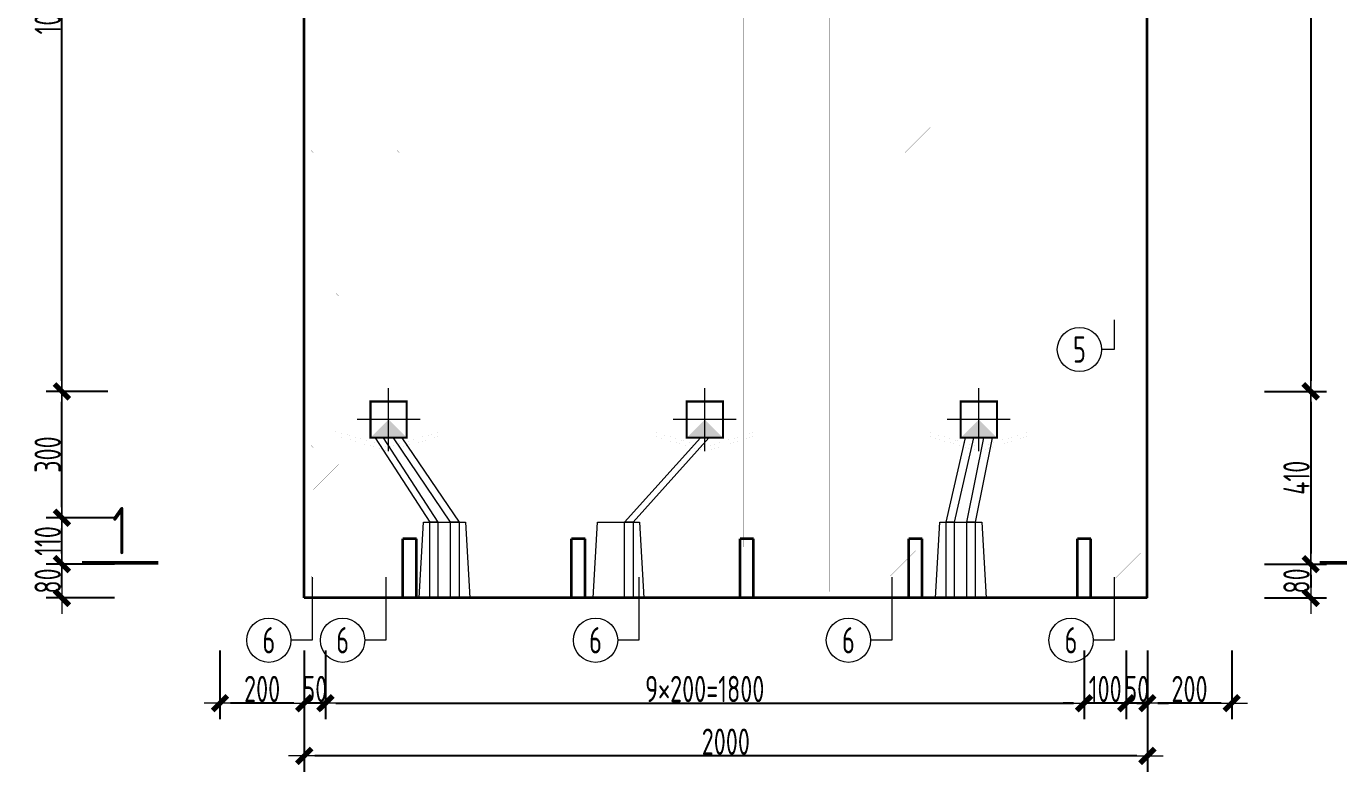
# Model space of a CAD drawing. Extents: x -85320 to 1679916, y -1321939 to 627.
# Drawn here: x 1093046 to 1105500, y -1169904 to -1162829 of the extents above; entities that cross this region are included whole.
import ezdxf
from ezdxf.enums import TextEntityAlignment as Align

# ---------------------------------------------------------------- set-up
doc = ezdxf.new("R2010")
doc.units = 0
doc.header["$LTSCALE"] = 1000
doc.linetypes.add('DOTE', pattern=[2.42, 2, -0.2, 0.02, -0.2])
for name, color, linetype in [('DIAN BOX', 7, 'Continuous'), ('图名', 85, 'Continuous'), ('砼墙', 3, 'Continuous')]:
    doc.layers.add(name, color=color, linetype=linetype)
for name, color, linetype, lineweight in [('WCOL', 7, 'Continuous', 0), ('手孔', 6, 'Continuous', 0), ('直线', 7, 'Continuous', 18), ('预制墙墙身水平筋', 130, 'Continuous', 18), ('预制墙墙身纵向受力筋', 1, 'Continuous', 18), ('预制墙墙身纵向非受力筋', 94, 'Continuous', 18), ('预制墙墙身附加筋', 94, 'Continuous', 18), ('预制墙拉筋', 130, 'Continuous', 18), ('预制墙详图标注', 3, 'Continuous', 18), ('预制墙详图轮廓', 3, 'Continuous', 35)]:
    doc.layers.add(name, color=color, linetype=linetype, lineweight=lineweight)
doc.styles.add('样式 1', font='yjkeng.shx', dxfattribs={"width": 0.7, "bigfont": 'yjkchn.shx'})
doc.styles.add('样式 2', font='yjkeng.shx', dxfattribs={"width": 0.7, "bigfont": 'yjkchn.shx'})
doc.dimstyles.new('盈建科结构', dxfattribs={"dimscale": 100, "dimtxt": 2.5, "dimasz": 1, "dimexe": 1.5, "dimexo": 0.625, "dimgap": 0.1, "dimtad": 1, "dimdec": 0, "dimrnd": 1, "dimzin": 0, "dimdsep": 46, "dimtxsty": '样式 1', "dimblk": '_yjkbk', "dimblk1": 'ARCHTICK', "dimblk2": 'ARCHTICK', "dimcen": 0.09, "dimadec": 0, "dimazin": 0, "dimtfac": 1, "dimtdec": 4, "dimtix": 1, "dimtmove": 2, "dimatfit": 3, "dimfxl": 1, "dimtolj": 1, "dimtzin": 0, "dimarcsym": 0})

# ---------------------------------------------------------------- blocks, each defined once
blk = doc.blocks.new('_yjkbk')
blk.add_line((-1, 0), (1.5, 0))
blk.add_lwpolyline([(-0.7, -0.7, 0.5, 0.5, 0), (0.7, 0.7, 0.5, 0.5, 0)], format="xyseb")
blk = doc.blocks.new('*D4465')
at = {"layer": 'Defpoints', "color": 0, "transparency": 16777216}
for p in [(1103684, -1168754), (1104484, -1168754), (1103684, -1169254)]:
    blk.add_point(p, dxfattribs=at)
at = {"layer": '预制墙详图标注', "color": 0, "lineweight": -2, "transparency": 16777216}
for p, q in [((1103684, -1168754), (1103684, -1169404)), ((1104484, -1168754), (1104484, -1169404)), ((1104384, -1169254), (1103784, -1169254))]:
    blk.add_line(p, q, dxfattribs=at)
at = {"layer": '预制墙详图标注', "color": 0, "lineweight": -2, "transparency": 16777216, "xscale": 100, "yscale": 100, "zscale": 100, "rotation": 180}
blk.add_blockref('_yjkbk', (1103684, -1169254), dxfattribs=at)
at = {"layer": '预制墙详图标注', "color": 0, "lineweight": -2, "transparency": 16777216, "xscale": 100, "yscale": 100, "zscale": 100}
blk.add_blockref('_yjkbk', (1104484, -1169254), dxfattribs=at)
at = {"layer": '预制墙详图标注', "color": 0, "transparency": 16777216, "insert": (1104084, -1169244), "char_height": 250, "attachment_point": 8, "style": '样式 1'}
blk.add_mtext('\\A1;200', dxfattribs=at)
blk = doc.blocks.new('_ArchTick')
at = {"color": 0, "linetype": 'ByBlock', "const_width": 0.4}
blk.add_lwpolyline([(-0.5, -0.5), (0.5, 0.5)], dxfattribs=at)
blk = doc.blocks.new('*D4466')
at = {"layer": 'Defpoints', "color": 0, "transparency": 16777216}
for p in [(1103484, -1168754), (1103684, -1168754), (1103484, -1169254)]:
    blk.add_point(p, dxfattribs=at)
at = {"layer": '预制墙详图标注', "color": 0, "lineweight": -2, "transparency": 16777216}
for p, q in [((1103484, -1168754), (1103484, -1169404)), ((1103684, -1168754), (1103684, -1169404)), ((1103384, -1169254), (1103284, -1169254)), ((1103684, -1169254), (1103484, -1169254)), ((1103784, -1169254), (1103884, -1169254))]:
    blk.add_line(p, q, dxfattribs=at)
at = {"layer": '预制墙详图标注', "color": 0, "lineweight": -2, "transparency": 16777216, "xscale": 100, "yscale": 100, "zscale": 100}
blk.add_blockref('_yjkbk', (1103484, -1169254), dxfattribs=at)
at = {"layer": '预制墙详图标注', "color": 0, "lineweight": -2, "transparency": 16777216, "xscale": 100, "yscale": 100, "zscale": 100, "rotation": 180}
blk.add_blockref('_yjkbk', (1103684, -1169254), dxfattribs=at)
at = {"layer": '预制墙详图标注', "color": 0, "transparency": 16777216, "insert": (1103584, -1169244), "char_height": 250, "attachment_point": 8, "style": '样式 1'}
blk.add_mtext('\\A1;50', dxfattribs=at)
blk = doc.blocks.new('*D4467')
at = {"layer": 'Defpoints', "color": 0, "transparency": 16777216}
for p in [(1103084, -1168754), (1103484, -1168754), (1103084, -1169254)]:
    blk.add_point(p, dxfattribs=at)
at = {"layer": '预制墙详图标注', "color": 0, "lineweight": -2, "transparency": 16777216}
for p, q in [((1103084, -1168754), (1103084, -1169404)), ((1103484, -1168754), (1103484, -1169404)), ((1102984, -1169254), (1102884, -1169254)), ((1103484, -1169254), (1103084, -1169254)), ((1103584, -1169254), (1103684, -1169254))]:
    blk.add_line(p, q, dxfattribs=at)
at = {"layer": '预制墙详图标注', "color": 0, "lineweight": -2, "transparency": 16777216, "xscale": 100, "yscale": 100, "zscale": 100}
blk.add_blockref('_yjkbk', (1103084, -1169254), dxfattribs=at)
at = {"layer": '预制墙详图标注', "color": 0, "lineweight": -2, "transparency": 16777216, "xscale": 100, "yscale": 100, "zscale": 100, "rotation": 180}
blk.add_blockref('_yjkbk', (1103484, -1169254), dxfattribs=at)
at = {"layer": '预制墙详图标注', "color": 0, "transparency": 16777216, "insert": (1103284, -1169244), "char_height": 250, "attachment_point": 8, "style": '样式 1'}
blk.add_mtext('\\A1;100', dxfattribs=at)
blk = doc.blocks.new('*D4468')
at = {"layer": 'Defpoints', "color": 0, "transparency": 16777216}
for p in [(1095884, -1168754), (1103084, -1168754), (1103084, -1169254)]:
    blk.add_point(p, dxfattribs=at)
at = {"layer": '预制墙详图标注', "color": 0, "lineweight": -2, "transparency": 16777216}
for p, q in [((1095884, -1168817), (1095884, -1169404)), ((1103084, -1168817), (1103084, -1169404)), ((1095984, -1169254), (1102984, -1169254))]:
    blk.add_line(p, q, dxfattribs=at)
at = {"layer": '预制墙详图标注', "color": 0, "lineweight": -2, "transparency": 16777216, "xscale": 100, "yscale": 100, "zscale": 100, "rotation": 180}
blk.add_blockref('_yjkbk', (1095884, -1169254), dxfattribs=at)
at = {"layer": '预制墙详图标注', "color": 0, "lineweight": -2, "transparency": 16777216, "xscale": 100, "yscale": 100, "zscale": 100}
blk.add_blockref('_yjkbk', (1103084, -1169254), dxfattribs=at)
at = {"layer": '预制墙详图标注', "color": 0, "transparency": 16777216, "insert": (1099484, -1169244), "char_height": 250, "attachment_point": 8, "style": '样式 1'}
blk.add_mtext('\\A1;9×200=1800', dxfattribs=at)
blk = doc.blocks.new('*D4469')
at = {"layer": 'Defpoints', "color": 0, "transparency": 16777216}
for p in [(1095684, -1168754), (1095884, -1168754), (1095684, -1169254)]:
    blk.add_point(p, dxfattribs=at)
at = {"layer": '预制墙详图标注', "color": 0, "lineweight": -2, "transparency": 16777216}
for p, q in [((1095684, -1168754), (1095684, -1169404)), ((1095884, -1168754), (1095884, -1169404)), ((1095584, -1169254), (1095484, -1169254)), ((1095884, -1169254), (1095684, -1169254)), ((1095984, -1169254), (1096084, -1169254))]:
    blk.add_line(p, q, dxfattribs=at)
at = {"layer": '预制墙详图标注', "color": 0, "lineweight": -2, "transparency": 16777216, "xscale": 100, "yscale": 100, "zscale": 100}
blk.add_blockref('_yjkbk', (1095684, -1169254), dxfattribs=at)
at = {"layer": '预制墙详图标注', "color": 0, "lineweight": -2, "transparency": 16777216, "xscale": 100, "yscale": 100, "zscale": 100, "rotation": 180}
blk.add_blockref('_yjkbk', (1095884, -1169254), dxfattribs=at)
at = {"layer": '预制墙详图标注', "color": 0, "transparency": 16777216, "insert": (1095784, -1169244), "char_height": 250, "attachment_point": 8, "style": '样式 1'}
blk.add_mtext('\\A1;50', dxfattribs=at)
blk = doc.blocks.new('*D4470')
at = {"layer": 'Defpoints', "color": 0, "transparency": 16777216}
for p in [(1094884, -1168754), (1095684, -1168754), (1094884, -1169254)]:
    blk.add_point(p, dxfattribs=at)
at = {"layer": '预制墙详图标注', "color": 0, "lineweight": -2, "transparency": 16777216}
for p, q in [((1094884, -1168754), (1094884, -1169404)), ((1095684, -1168754), (1095684, -1169404)), ((1095584, -1169254), (1094984, -1169254))]:
    blk.add_line(p, q, dxfattribs=at)
at = {"layer": '预制墙详图标注', "color": 0, "lineweight": -2, "transparency": 16777216, "xscale": 100, "yscale": 100, "zscale": 100, "rotation": 180}
blk.add_blockref('_yjkbk', (1094884, -1169254), dxfattribs=at)
at = {"layer": '预制墙详图标注', "color": 0, "lineweight": -2, "transparency": 16777216, "xscale": 100, "yscale": 100, "zscale": 100}
blk.add_blockref('_yjkbk', (1095684, -1169254), dxfattribs=at)
at = {"layer": '预制墙详图标注', "color": 0, "transparency": 16777216, "insert": (1095284, -1169244), "char_height": 250, "attachment_point": 8, "style": '样式 1'}
blk.add_mtext('\\A1;200', dxfattribs=at)
blk = doc.blocks.new('*D4477')
at = {"layer": 'Defpoints', "color": 0, "transparency": 16777216}
for p in [(1095684, -1169254), (1103684, -1169254), (1095684, -1169754)]:
    blk.add_point(p, dxfattribs=at)
at = {"layer": '预制墙详图标注', "color": 0, "lineweight": -2, "transparency": 16777216}
for p, q in [((1095684, -1169317), (1095684, -1169904)), ((1103684, -1169317), (1103684, -1169904)), ((1103584, -1169754), (1095784, -1169754))]:
    blk.add_line(p, q, dxfattribs=at)
at = {"layer": '预制墙详图标注', "color": 0, "lineweight": -2, "transparency": 16777216, "xscale": 100, "yscale": 100, "zscale": 100, "rotation": 180}
blk.add_blockref('_yjkbk', (1095684, -1169754), dxfattribs=at)
at = {"layer": '预制墙详图标注', "color": 0, "lineweight": -2, "transparency": 16777216, "xscale": 100, "yscale": 100, "zscale": 100}
blk.add_blockref('_yjkbk', (1103684, -1169754), dxfattribs=at)
at = {"layer": '预制墙详图标注', "color": 0, "transparency": 16777216, "insert": (1099684, -1169744), "char_height": 250, "attachment_point": 8, "style": '样式 1'}
blk.add_mtext('\\A1;2000', dxfattribs=at)
blk = doc.blocks.new('*D4478')
at = {"layer": 'Defpoints', "color": 0, "transparency": 16777216}
for p in [(1104734, -1167934), (1104734, -1168254), (1105234, -1168254)]:
    blk.add_point(p, dxfattribs=at)
at = {"layer": '预制墙详图标注', "color": 0, "lineweight": -2, "transparency": 16777216}
for p, q in [((1104796, -1167934), (1105384, -1167934)), ((1105234, -1168034), (1105234, -1168154)), ((1104796, -1168254), (1105384, -1168254))]:
    blk.add_line(p, q, dxfattribs=at)
at = {"layer": '预制墙详图标注', "color": 0, "lineweight": -2, "transparency": 16777216, "xscale": 100, "yscale": 100, "zscale": 100}
for p, rotation in [((1105234, -1167934), 90), ((1105234, -1168254), 270)]:
    blk.add_blockref('_yjkbk', p, dxfattribs=dict(at, rotation=rotation))
at = {"layer": '预制墙详图标注', "color": 0, "transparency": 16777216, "insert": (1105224, -1168094), "char_height": 250, "attachment_point": 8, "rotation": 90, "style": '样式 1'}
blk.add_mtext('\\A1;80', dxfattribs=at)
blk = doc.blocks.new('*D4479')
at = {"layer": 'Defpoints', "color": 0, "transparency": 16777216}
for p in [(1104734, -1166294), (1104734, -1167934), (1105234, -1167934)]:
    blk.add_point(p, dxfattribs=at)
at = {"layer": '预制墙详图标注', "color": 0, "lineweight": -2, "transparency": 16777216}
for p, q in [((1104796, -1166294), (1105384, -1166294)), ((1105234, -1166394), (1105234, -1167834)), ((1104796, -1167934), (1105384, -1167934))]:
    blk.add_line(p, q, dxfattribs=at)
at = {"layer": '预制墙详图标注', "color": 0, "lineweight": -2, "transparency": 16777216, "xscale": 100, "yscale": 100, "zscale": 100}
for p, rotation in [((1105234, -1166294), 90), ((1105234, -1167934), 270)]:
    blk.add_blockref('_yjkbk', p, dxfattribs=dict(at, rotation=rotation))
at = {"layer": '预制墙详图标注', "color": 0, "transparency": 16777216, "insert": (1105224, -1167114), "char_height": 250, "attachment_point": 8, "rotation": 90, "style": '样式 1'}
blk.add_mtext('\\A1;410', dxfattribs=at)
blk = doc.blocks.new('*D4480')
at = {"layer": 'Defpoints', "color": 0, "transparency": 16777216}
for p in [(1104734, -1157474), (1104734, -1166294), (1105234, -1166294)]:
    blk.add_point(p, dxfattribs=at)
at = {"layer": '预制墙详图标注', "color": 0, "lineweight": -2, "transparency": 16777216}
for p, q in [((1104796, -1157474), (1105384, -1157474)), ((1105234, -1157574), (1105234, -1166194)), ((1104796, -1166294), (1105384, -1166294))]:
    blk.add_line(p, q, dxfattribs=at)
at = {"layer": '预制墙详图标注', "color": 0, "lineweight": -2, "transparency": 16777216, "xscale": 100, "yscale": 100, "zscale": 100}
for p, rotation in [((1105234, -1157474), 90), ((1105234, -1166294), 270)]:
    blk.add_blockref('_yjkbk', p, dxfattribs=dict(at, rotation=rotation))
at = {"layer": '预制墙详图标注', "color": 0, "transparency": 16777216, "insert": (1105224, -1161884), "char_height": 250, "attachment_point": 8, "rotation": 90, "style": '样式 1'}
blk.add_mtext('\\A1;2200', dxfattribs=at)
blk = doc.blocks.new('*D4482')
at = {"layer": 'Defpoints', "color": 0, "transparency": 16777216}
for p in [(1093384, -1167934), (1093884, -1167934), (1093884, -1168254)]:
    blk.add_point(p, dxfattribs=at)
at = {"layer": '预制墙详图标注', "color": 0, "lineweight": -2, "transparency": 16777216}
for p, q in [((1093884, -1167934), (1093234, -1167934)), ((1093384, -1168154), (1093384, -1168034)), ((1093884, -1168254), (1093234, -1168254))]:
    blk.add_line(p, q, dxfattribs=at)
at = {"layer": '预制墙详图标注', "color": 0, "lineweight": -2, "transparency": 16777216, "xscale": 100, "yscale": 100, "zscale": 100}
for p, rotation in [((1093384, -1167934), 90), ((1093384, -1168254), 270)]:
    blk.add_blockref('_yjkbk', p, dxfattribs=dict(at, rotation=rotation))
at = {"layer": '预制墙详图标注', "color": 0, "transparency": 16777216, "insert": (1093374, -1168094), "char_height": 250, "attachment_point": 8, "rotation": 90, "style": '样式 1'}
blk.add_mtext('\\A1;80', dxfattribs=at)
blk = doc.blocks.new('*D4483')
at = {"layer": 'Defpoints', "color": 0, "transparency": 16777216}
for p in [(1093384, -1167494), (1093884, -1167494), (1093884, -1167934)]:
    blk.add_point(p, dxfattribs=at)
at = {"layer": '预制墙详图标注', "color": 0, "lineweight": -2, "transparency": 16777216}
for p, q in [((1093884, -1167494), (1093234, -1167494)), ((1093384, -1167834), (1093384, -1167594)), ((1093884, -1167934), (1093234, -1167934))]:
    blk.add_line(p, q, dxfattribs=at)
at = {"layer": '预制墙详图标注', "color": 0, "lineweight": -2, "transparency": 16777216, "xscale": 100, "yscale": 100, "zscale": 100}
for p, rotation in [((1093384, -1167494), 90), ((1093384, -1167934), 270)]:
    blk.add_blockref('_yjkbk', p, dxfattribs=dict(at, rotation=rotation))
at = {"layer": '预制墙详图标注', "color": 0, "transparency": 16777216, "insert": (1093374, -1167714), "char_height": 250, "attachment_point": 8, "rotation": 90, "style": '样式 1'}
blk.add_mtext('\\A1;110', dxfattribs=at)
blk = doc.blocks.new('*D4484')
at = {"layer": 'Defpoints', "color": 0, "transparency": 16777216}
for p in [(1093384, -1166294), (1093884, -1166294), (1093884, -1167494)]:
    blk.add_point(p, dxfattribs=at)
at = {"layer": '预制墙详图标注', "color": 0, "lineweight": -2, "transparency": 16777216}
for p, q in [((1093821, -1166294), (1093234, -1166294)), ((1093384, -1167394), (1093384, -1166394)), ((1093821, -1167494), (1093234, -1167494))]:
    blk.add_line(p, q, dxfattribs=at)
at = {"layer": '预制墙详图标注', "color": 0, "lineweight": -2, "transparency": 16777216, "xscale": 100, "yscale": 100, "zscale": 100}
for p, rotation in [((1093384, -1166294), 90), ((1093384, -1167494), 270)]:
    blk.add_blockref('_yjkbk', p, dxfattribs=dict(at, rotation=rotation))
at = {"layer": '预制墙详图标注', "color": 0, "transparency": 16777216, "insert": (1093374, -1166894), "char_height": 250, "attachment_point": 8, "rotation": 90, "style": '样式 1'}
blk.add_mtext('\\A1;300', dxfattribs=at)
blk = doc.blocks.new('线盒')
at = {"layer": 'DIAN BOX'}
h = blk.add_hatch(color=256, dxfattribs=at)
h.dxf.hatch_style = 1
h.paths.add_polyline_path([(1465682, -670175), (1465854, -670347), (1465510, -670347)])
at = {"color": 6, "const_width": 20}
blk.add_lwpolyline([(1465510, -670003), (1465854, -670003), (1465854, -670347), (1465510, -670347), (1465510, -670003)], dxfattribs=at)
at = {"layer": 'WCOL', "color": 4, "linetype": 'DOTE'}
for p, q in [((1465682, -670475), (1465682, -669876)), ((1465383, -670175), (1465982, -670175))]:
    blk.add_line(p, q, dxfattribs=at)
at = {"layer": 'WCOL', "color": 5}
blk.add_lwpolyline([(1465510, -670347), (1465854, -670347), (1465854, -670003), (1465510, -670003)], close=True, dxfattribs=at)
blk = doc.blocks.new('手孔')
at = {"layer": '手孔', "color": 6}
blk.add_lwpolyline([(1383436, -746221), (1383916, -746221), (1383876, -745501), (1383476, -745501)], close=True, dxfattribs=at)
at = {"layer": '手孔', "color": 4}
for points in [[(1383538, -746221), (1383618, -746221), (1383618, -745501), (1383538, -745501)], [(1383817, -746221), (1383737, -746221), (1383737, -745501), (1383817, -745501)]]:
    blk.add_lwpolyline(points, close=True, dxfattribs=at)
blk = doc.blocks.new('*D4423')
at = {"layer": 'Defpoints', "color": 0, "transparency": 16777216}
for p in [(1093384, -1158294), (1093884, -1158294), (1093884, -1166294)]:
    blk.add_point(p, dxfattribs=at)
at = {"layer": '预制墙详图标注', "color": 0, "lineweight": -2, "transparency": 16777216}
for p, q in [((1093821, -1158294), (1093234, -1158294)), ((1093384, -1166194), (1093384, -1158394)), ((1093821, -1166294), (1093234, -1166294))]:
    blk.add_line(p, q, dxfattribs=at)
at = {"layer": '预制墙详图标注', "color": 0, "lineweight": -2, "transparency": 16777216, "xscale": 100, "yscale": 100, "zscale": 100}
for p, rotation in [((1093384, -1158294), 90), ((1093384, -1166294), 270)]:
    blk.add_blockref('_yjkbk', p, dxfattribs=dict(at, rotation=rotation))
at = {"layer": '预制墙详图标注', "color": 0, "transparency": 16777216, "insert": (1093374, -1162294), "char_height": 250, "attachment_point": 8, "rotation": 90, "style": '样式 1'}
blk.add_mtext('\\A1;10×200=2000', dxfattribs=at)

msp = doc.modelspace()

# ---------------------------------------------------------------- linework, layer by layer
at = {"layer": 'WCOL', "color": 7}
for points in [[(1096873.686, -1167534.356), (1096953.686, -1167534.356), (1096436.412, -1166734.356), (1096356.412, -1166734.356)], [(1097152.169, -1167534.356), (1097072.169, -1167534.356), (1096530.894, -1166734.356), (1096610.894, -1166734.356)], [(1098803.556, -1167534.356), (1098723.556, -1167534.356), (1099443.653, -1166734.356), (1099523.653, -1166734.356)], [(1101772.837, -1167534.356), (1101852.837, -1167534.356), (1102036.412, -1166734.356), (1101956.412, -1166734.356)], [(1102051.319, -1167534.356), (1101971.319, -1167534.356), (1102130.894, -1166734.356), (1102210.894, -1166734.356)]]:
    msp.add_lwpolyline(points, close=True, dxfattribs=at)
at = {"layer": '图名', "lineweight": 50}
for p, q in [((1094296.153, -1167922.356), (1093576.153, -1167922.356)), ((1105321.153, -1167922.356), (1106041.153, -1167922.356))]:
    msp.add_line(p, q, dxfattribs=at)
at = {"layer": '手孔', "color": 6}
msp.add_lwpolyline([(1098905.543, -1168254.356), (1098425.543, -1168254.356), (1098465.543, -1167534.356), (1098865.543, -1167534.356)], close=True, dxfattribs=at)
at = {"layer": '手孔', "color": 4}
msp.add_lwpolyline([(1098803.556, -1168254.356), (1098723.556, -1168254.356), (1098723.556, -1167534.356), (1098803.556, -1167534.356)], close=True, dxfattribs=at)
at = {"layer": '直线', "lineweight": 18}
for points in [[(1103369.655, -1165616.353), (1103369.655, -1165896.353), (1103249.655, -1165896.353)], [(1095757.651, -1168056.353), (1095757.651, -1168656.353), (1095557.651, -1168656.353)], [(1096457.655, -1168056.353), (1096457.655, -1168656.353), (1096257.655, -1168656.353)], [(1098857.655, -1168056.353), (1098857.655, -1168656.353), (1098657.655, -1168656.353)], [(1101257.655, -1168056.353), (1101257.655, -1168656.353), (1101057.655, -1168656.353)], [(1103369.655, -1168056.353), (1103369.655, -1168656.353), (1103169.655, -1168656.353)]]:
    msp.add_lwpolyline(points, dxfattribs=at)
for centre in [(1103039.655, -1165896.353), (1095347.651, -1168656.353), (1096047.655, -1168656.353), (1098447.655, -1168656.353), (1100847.655, -1168656.353), (1102959.655, -1168656.353)]:
    msp.add_circle(centre, 210, dxfattribs=at)
at = {"layer": '砼墙', "lineweight": 35}
for p, q in [((1096619.653, -1168254.356), (1096619.653, -1167694.356)), ((1096747.653, -1167694.356), (1096619.653, -1167694.356)), ((1096747.653, -1168254.356), (1096747.653, -1167694.356)), ((1098219.653, -1168254.356), (1098219.653, -1167694.356)), ((1098347.653, -1167694.356), (1098219.653, -1167694.356)), ((1098347.653, -1168254.356), (1098347.653, -1167694.356)), ((1099819.653, -1168254.356), (1099819.653, -1167694.356)), ((1099947.653, -1167694.356), (1099819.653, -1167694.356)), ((1099947.653, -1168254.356), (1099947.653, -1167694.356)), ((1101419.653, -1168254.356), (1101419.653, -1167694.356)), ((1101547.653, -1167694.356), (1101419.653, -1167694.356)), ((1101547.653, -1168254.356), (1101547.653, -1167694.356)), ((1103019.653, -1168254.356), (1103019.653, -1167694.356)), ((1103147.653, -1167694.356), (1103019.653, -1167694.356)), ((1103147.653, -1168254.356), (1103147.653, -1167694.356))]:
    msp.add_line(p, q, dxfattribs=at)
at = {"layer": '预制墙墙身水平筋', "lineweight": 18, "const_width": 0.18}
for points in [[(1104347.118, -1163114.356), (1104483.653, -1163114.356), (1104483.653, -1163074.356), (1094883.653, -1163074.356), (1094883.653, -1163114.356), (1095020.189, -1163114.356), (1095020.189, -1163074.356), (1094883.653, -1163074.356), (1094883.653, -1163114.356), (1104483.653, -1163114.356), (1104483.653, -1163074.356), (1104347.118, -1163074.356)], [(1104347.118, -1163114.356), (1104483.653, -1163114.356), (1104483.653, -1163074.356), (1094883.653, -1163074.356), (1094883.653, -1163114.356), (1095020.189, -1163114.356), (1095020.189, -1163074.356), (1094883.653, -1163074.356), (1094883.653, -1163114.356), (1104483.653, -1163114.356), (1104483.653, -1163074.356), (1104347.118, -1163074.356)], [(1104347.118, -1163914.356), (1104483.653, -1163914.356), (1104483.653, -1163874.356), (1094883.653, -1163874.356), (1094883.653, -1163914.356), (1095020.189, -1163914.356), (1095020.189, -1163874.356), (1094883.653, -1163874.356), (1094883.653, -1163914.356), (1104483.653, -1163914.356), (1104483.653, -1163874.356), (1104347.118, -1163874.356)], [(1104347.118, -1163914.356), (1104483.653, -1163914.356), (1104483.653, -1163874.356), (1094883.653, -1163874.356), (1094883.653, -1163914.356), (1095020.189, -1163914.356), (1095020.189, -1163874.356), (1094883.653, -1163874.356), (1094883.653, -1163914.356), (1104483.653, -1163914.356), (1104483.653, -1163874.356), (1104347.118, -1163874.356)], [(1104347.118, -1164714.356), (1104483.653, -1164714.356), (1104483.653, -1164674.356), (1094883.653, -1164674.356), (1094883.653, -1164714.356), (1095020.189, -1164714.356), (1095020.189, -1164674.356), (1094883.653, -1164674.356), (1094883.653, -1164714.356), (1104483.653, -1164714.356), (1104483.653, -1164674.356), (1104347.118, -1164674.356)], [(1104347.118, -1164714.356), (1104483.653, -1164714.356), (1104483.653, -1164674.356), (1094883.653, -1164674.356), (1094883.653, -1164714.356), (1095020.189, -1164714.356), (1095020.189, -1164674.356), (1094883.653, -1164674.356), (1094883.653, -1164714.356), (1104483.653, -1164714.356), (1104483.653, -1164674.356), (1104347.118, -1164674.356)], [(1104347.118, -1165514.356), (1104483.653, -1165514.356), (1104483.653, -1165474.356), (1094883.653, -1165474.356), (1094883.653, -1165514.356), (1095020.189, -1165514.356), (1095020.189, -1165474.356), (1094883.653, -1165474.356), (1094883.653, -1165514.356), (1104483.653, -1165514.356), (1104483.653, -1165474.356), (1104347.118, -1165474.356)], [(1104347.118, -1165514.356), (1104483.653, -1165514.356), (1104483.653, -1165474.356), (1094883.653, -1165474.356), (1094883.653, -1165514.356), (1095020.189, -1165514.356), (1095020.189, -1165474.356), (1094883.653, -1165474.356), (1094883.653, -1165514.356), (1104483.653, -1165514.356), (1104483.653, -1165474.356), (1104347.118, -1165474.356)], [(1104347.118, -1166314.356), (1104483.653, -1166314.356), (1104483.653, -1166274.356), (1094883.653, -1166274.356), (1094883.653, -1166314.356), (1095020.189, -1166314.356), (1095020.189, -1166274.356), (1094883.653, -1166274.356), (1094883.653, -1166314.356), (1104483.653, -1166314.356), (1104483.653, -1166274.356), (1104347.118, -1166274.356)], [(1104347.118, -1166314.356), (1104483.653, -1166314.356), (1104483.653, -1166274.356), (1094883.653, -1166274.356), (1094883.653, -1166314.356), (1095020.189, -1166314.356), (1095020.189, -1166274.356), (1094883.653, -1166274.356), (1094883.653, -1166314.356), (1104483.653, -1166314.356), (1104483.653, -1166274.356), (1104347.118, -1166274.356)], [(1104347.118, -1167114.356), (1104483.653, -1167114.356), (1104483.653, -1167074.356), (1094883.653, -1167074.356), (1094883.653, -1167114.356), (1095020.189, -1167114.356), (1095020.189, -1167074.356), (1094883.653, -1167074.356), (1094883.653, -1167114.356), (1104483.653, -1167114.356), (1104483.653, -1167074.356), (1104347.118, -1167074.356)], [(1104347.118, -1167114.356), (1104483.653, -1167114.356), (1104483.653, -1167074.356), (1094883.653, -1167074.356), (1094883.653, -1167114.356), (1095020.189, -1167114.356), (1095020.189, -1167074.356), (1094883.653, -1167074.356), (1094883.653, -1167114.356), (1104483.653, -1167114.356), (1104483.653, -1167074.356), (1104347.118, -1167074.356)], [(1104347.118, -1167514.356), (1104483.653, -1167514.356), (1104483.653, -1167474.356), (1094883.653, -1167474.356), (1094883.653, -1167514.356), (1095020.189, -1167514.356), (1095020.189, -1167474.356), (1094883.653, -1167474.356), (1094883.653, -1167514.356), (1104483.653, -1167514.356), (1104483.653, -1167474.356), (1104347.118, -1167474.356)], [(1104347.118, -1167514.356), (1104483.653, -1167514.356), (1104483.653, -1167474.356), (1094883.653, -1167474.356), (1094883.653, -1167514.356), (1095020.189, -1167514.356), (1095020.189, -1167474.356), (1094883.653, -1167474.356), (1094883.653, -1167514.356), (1104483.653, -1167514.356), (1104483.653, -1167474.356), (1104347.118, -1167474.356)]]:
    msp.add_lwpolyline(points, close=True, dxfattribs=at)
for points in [[(1095981.211, -1166674.356), (1094883.653, -1166674.356), (1094883.653, -1166714.356), (1095020.189, -1166714.356), (1095020.189, -1166674.356), (1094883.653, -1166674.356), (1094883.653, -1166714.356), (1095985.183, -1166714.356)], [(1096483.653, -1166821.707), (1095981.211, -1166674.356)], [(1095985.183, -1166714.356), (1096483.653, -1166861.707)], [(1096981.941, -1166674.356), (1096483.653, -1166821.707)], [(1096483.653, -1166861.707), (1096977.969, -1166714.356)], [(1096977.969, -1166714.356), (1098985.183, -1166714.356)], [(1098981.211, -1166674.356), (1096981.941, -1166674.356)], [(1099483.653, -1166821.707), (1098981.211, -1166674.356)], [(1098985.183, -1166714.356), (1099483.653, -1166861.707)], [(1099981.941, -1166674.356), (1099483.653, -1166821.707)], [(1099483.653, -1166861.707), (1099977.969, -1166714.356)], [(1099977.969, -1166714.356), (1101585.183, -1166714.356)], [(1101581.211, -1166674.356), (1099981.941, -1166674.356)], [(1102083.653, -1166821.707), (1101581.211, -1166674.356)], [(1101585.183, -1166714.356), (1102083.653, -1166861.707)], [(1102581.941, -1166674.356), (1102083.653, -1166821.707)], [(1102083.653, -1166861.707), (1102577.969, -1166714.356)], [(1102577.969, -1166714.356), (1104483.653, -1166714.356), (1104483.653, -1166674.356), (1104347.118, -1166674.356), (1104347.118, -1166714.356)], [(1104347.118, -1166714.356), (1104483.653, -1166714.356), (1104483.653, -1166674.356), (1102581.941, -1166674.356)], [(1096747.653, -1167914.356), (1094883.653, -1167914.356), (1094883.653, -1167954.356), (1095020.189, -1167954.356), (1095020.189, -1167914.356), (1094883.653, -1167914.356), (1094883.653, -1167954.356), (1096733.135, -1167954.356)], [(1098376.767, -1167914.356), (1097367.601, -1167914.356)], [(1097368.264, -1167954.356), (1098376.767, -1167954.356)], [(1101578.258, -1167914.356), (1099042.744, -1167914.356)], [(1099044.397, -1167954.356), (1101580.263, -1167954.356)], [(1104347.118, -1167954.356), (1104483.653, -1167954.356), (1104483.653, -1167914.356), (1102215.154, -1167914.356)], [(1102217.699, -1167954.356), (1104483.653, -1167954.356), (1104483.653, -1167914.356), (1104347.118, -1167914.356), (1104347.118, -1167954.356)]]:
    msp.add_lwpolyline(points, dxfattribs=at)
at = {"layer": '预制墙墙身纵向受力筋', "lineweight": 18, "const_width": 0.18}
for points in [[(1096715.653, -1167770.356), (1096715.653, -1156270.356), (1096651.653, -1156270.356), (1096651.653, -1167770.356)], [(1098315.653, -1167770.356), (1098315.653, -1156270.356), (1098251.653, -1156270.356), (1098251.653, -1167770.356)], [(1099915.653, -1167770.356), (1099915.653, -1156270.356), (1099851.653, -1156270.356), (1099851.653, -1167770.356)], [(1101515.653, -1167770.356), (1101515.653, -1156270.356), (1101451.653, -1156270.356), (1101451.653, -1167770.356)], [(1103115.653, -1167770.356), (1103115.653, -1156270.356), (1103051.653, -1156270.356), (1103051.653, -1167770.356)]]:
    msp.add_lwpolyline(points, close=True, dxfattribs=at)
at = {"layer": '预制墙墙身纵向非受力筋', "lineweight": 18, "const_width": 0.18}
for points in [[(1097499.653, -1168194.356), (1097499.653, -1157394.356), (1097467.653, -1157394.356), (1097467.653, -1168194.356)], [(1099099.653, -1168194.356), (1099099.653, -1157394.356), (1099067.653, -1157394.356), (1099067.653, -1168194.356)], [(1100699.653, -1168194.356), (1100699.653, -1157394.356), (1100667.653, -1157394.356), (1100667.653, -1168194.356)], [(1102299.653, -1168194.356), (1102299.653, -1157394.356), (1102267.653, -1157394.356), (1102267.653, -1168194.356)]]:
    msp.add_lwpolyline(points, close=True, dxfattribs=at)
at = {"layer": '预制墙墙身附加筋', "lineweight": 18, "const_width": 0.18}
for points in [[(1095911.653, -1168194.356), (1095911.653, -1157394.356), (1095855.653, -1157394.356), (1095855.653, -1168194.356)], [(1103511.653, -1168194.356), (1103511.653, -1157394.356), (1103455.653, -1157394.356), (1103455.653, -1168194.356)]]:
    msp.add_lwpolyline(points, close=True, dxfattribs=at)
at = {"layer": '预制墙拉筋', "lineweight": 18, "const_width": 0.18}
for points in [[(1095986.337, -1162965.039), (1095746.337, -1163205.039), (1095768.964, -1163227.667), (1096008.964, -1162987.667)], [(1103598.342, -1162965.039), (1103358.342, -1163205.039), (1103380.969, -1163227.667), (1103620.969, -1162987.667)], [(1095986.337, -1163765.039), (1095746.337, -1164005.039), (1095768.964, -1164027.667), (1096008.964, -1163787.667)], [(1096802.342, -1163765.039), (1096562.342, -1164005.039), (1096584.969, -1164027.667), (1096824.969, -1163787.667)], [(1099202.342, -1163765.039), (1098962.342, -1164005.039), (1098984.969, -1164027.667), (1099224.969, -1163787.667)], [(1101602.342, -1163765.039), (1101362.342, -1164005.039), (1101384.969, -1164027.667), (1101624.969, -1163787.667)], [(1103598.342, -1163765.039), (1103358.342, -1164005.039), (1103380.969, -1164027.667), (1103620.969, -1163787.667)], [(1095986.337, -1164565.039), (1095746.337, -1164805.039), (1095768.964, -1164827.667), (1096008.964, -1164587.667)], [(1103598.342, -1164565.039), (1103358.342, -1164805.039), (1103380.969, -1164827.667), (1103620.969, -1164587.667)], [(1095986.337, -1165365.039), (1095746.337, -1165605.039), (1095768.964, -1165627.667), (1096008.964, -1165387.667)], [(1103598.342, -1165365.039), (1103358.342, -1165605.039), (1103380.969, -1165627.667), (1103620.969, -1165387.667)], [(1095986.337, -1166165.039), (1095746.337, -1166405.039), (1095768.964, -1166427.667), (1096008.964, -1166187.667)], [(1096802.342, -1166165.039), (1096562.342, -1166405.039), (1096584.969, -1166427.667), (1096824.969, -1166187.667)], [(1099202.342, -1166165.039), (1098962.342, -1166405.039), (1098984.969, -1166427.667), (1099224.969, -1166187.667)], [(1101602.342, -1166165.039), (1101362.342, -1166405.039), (1101384.969, -1166427.667), (1101624.969, -1166187.667)], [(1103598.342, -1166165.039), (1103358.342, -1166405.039), (1103380.969, -1166427.667), (1103620.969, -1166187.667)], [(1095986.337, -1166565.039), (1095746.337, -1166805.039), (1095768.964, -1166827.667), (1096008.964, -1166587.667)], [(1103598.342, -1166565.039), (1103358.342, -1166805.039), (1103380.969, -1166827.667), (1103620.969, -1166587.667)], [(1095986.337, -1166965.039), (1095746.337, -1167205.039), (1095768.964, -1167227.667), (1096008.964, -1166987.667)], [(1103598.342, -1166965.039), (1103358.342, -1167205.039), (1103380.969, -1167227.667), (1103620.969, -1166987.667)], [(1095986.337, -1167365.039), (1095746.337, -1167605.039), (1095768.964, -1167627.667), (1096008.964, -1167387.667)], [(1103598.342, -1167365.039), (1103358.342, -1167605.039), (1103380.969, -1167627.667), (1103620.969, -1167387.667)], [(1095986.337, -1167805.039), (1095746.337, -1168045.039), (1095768.964, -1168067.667), (1096008.964, -1167827.667)], [(1096686.342, -1167805.039), (1096446.342, -1168045.039), (1096468.969, -1168067.667), (1096708.969, -1167827.667)], [(1099086.342, -1167805.039), (1098846.342, -1168045.039), (1098868.969, -1168067.667), (1099108.969, -1167827.667)], [(1101486.342, -1167805.039), (1101246.342, -1168045.039), (1101268.969, -1168067.667), (1101508.969, -1167827.667)], [(1103598.342, -1167805.039), (1103358.342, -1168045.039), (1103380.969, -1168067.667), (1103620.969, -1167827.667)]]:
    msp.add_lwpolyline(points, close=True, dxfattribs=at)
at = {"layer": '预制墙详图轮廓', "lineweight": 35}
for p, q in [((1095683.653, -1168254.356), (1095683.653, -1157334.356)), ((1103683.653, -1168254.356), (1103683.653, -1157334.356)), ((1103683.653, -1168254.356), (1095683.653, -1168254.356))]:
    msp.add_line(p, q, dxfattribs=at)

# ---------------------------------------------------------------- block references
at = {"layer": 'WCOL', "color": 7, "xscale": -1}
for p in [(2562166.106, -496386.92), (2565166.106, -496386.92), (2567766.106, -496386.92)]:
    msp.add_blockref('线盒', p, dxfattribs=at)
at = {"layer": '手孔', "color": 7, "xscale": -1}
for p in [(2480690.359, -422033.475), (2485589.509, -422033.475)]:
    msp.add_blockref('手孔', p, dxfattribs=at)

# ---------------------------------------------------------------- texts
at = {"layer": '图名', "linetype": 'Continuous', "style": '样式 2', "width": 0.7}
msp.add_text('1', height=450, dxfattribs=at).set_placement((1094011.153, -1167841.356), align=Align.RIGHT)
at = {"layer": '直线', "linetype": 'Continuous', "style": '样式 1', "width": 0.7}
for s, p in [('5', (1103039.655, -1165896.353)), ('6', (1095347.651, -1168656.353)), ('6', (1096047.655, -1168656.353)), ('6', (1098447.655, -1168656.353)), ('6', (1100847.655, -1168656.353)), ('6', (1102959.655, -1168656.353))]:
    msp.add_text(s, height=250, dxfattribs=at).set_placement(p, align=Align.MIDDLE_CENTER)

# ---------------------------------------------------------------- dimensions: what is measured, and where the dimension line sits
at = {"layer": '预制墙详图标注'}
for p1, p2, distance, text, picture, middle in [((1104733.653, -1157474.356), (1104733.653, -1166294.356), 500, '2200', '*D4480', (1105098.653, -1161884.356)), ((1093883.653, -1166294.354), (1093883.653, -1158294.354), 500, '10×200=2000', '*D4423', (1093248.653, -1162294.354)), ((1093883.653, -1167494.356), (1093883.653, -1166294.356), 500, '300', '*D4484', (1093248.653, -1166894.356)), ((1095883.653, -1168754.356), (1103083.653, -1168754.356), -500, '9×200=1800', '*D4468', (1099483.653, -1169119.356))]:
    dim = msp.add_aligned_dim(p1=p1, p2=p2, distance=distance, text=text, dimstyle='盈建科结构', override={"dimscale": 100, "dimtxt": 2.5, "dimasz": 1, "dimexe": 1.5, "dimexo": 0.625, "dimgap": 0.1, "dimtad": 1, "dimlfac": 0.25, "dimrnd": 5, "dimdle": 0, "dimtix": 1, "dimfxlon": 0}, dxfattribs=at)
    dim.commit()
    dim.dimension.update_dxf_attribs({"geometry": picture, "text_midpoint": middle})
for p1, p2, override, picture, middle in [((1104733.653, -1166294.356), (1104733.653, -1167934.356), {"dimscale": 100, "dimtxt": 2.5, "dimasz": 1, "dimexe": 1.5, "dimexo": 0.625, "dimgap": 0.1, "dimtad": 1, "dimlfac": 0.25, "dimrnd": 5, "dimdle": 0, "dimtix": 1, "dimfxlon": 0}, '*D4479', (1105098.653, -1167114.356)), ((1093883.653, -1167934.356), (1093883.653, -1167494.356), {"dimscale": 100, "dimtxt": 2.5, "dimasz": 1, "dimexe": 1.5, "dimexo": 0, "dimgap": 0.1, "dimtad": 1, "dimlfac": 0.25, "dimrnd": 5, "dimdle": 0, "dimfxlon": 0}, '*D4483', (1093248.653, -1167714.356)), ((1093883.653, -1168254.356), (1093883.653, -1167934.356), {"dimscale": 100, "dimtxt": 2.5, "dimasz": 1, "dimexe": 1.5, "dimexo": 0, "dimgap": 0.1, "dimtad": 1, "dimlfac": 0.25, "dimrnd": 5, "dimdle": 0, "dimfxlon": 0}, '*D4482', (1093248.653, -1168094.356)), ((1104733.653, -1167934.356), (1104733.653, -1168254.356), {"dimscale": 100, "dimtxt": 2.5, "dimasz": 1, "dimexe": 1.5, "dimexo": 0.625, "dimgap": 0.1, "dimtad": 1, "dimlfac": 0.25, "dimrnd": 5, "dimdle": 0, "dimtix": 1, "dimfxlon": 0}, '*D4478', (1105098.653, -1168094.356)), ((1095683.653, -1168754.356), (1094883.653, -1168754.356), {"dimscale": 100, "dimtxt": 2.5, "dimasz": 1, "dimexe": 1.5, "dimexo": 0, "dimgap": 0.1, "dimtad": 1, "dimlfac": 0.25, "dimrnd": 5, "dimdle": 0, "dimfxlon": 0}, '*D4470', (1095283.653, -1169119.356)), ((1095883.653, -1168754.356), (1095683.653, -1168754.356), {"dimscale": 100, "dimtxt": 2.5, "dimasz": 1, "dimexe": 1.5, "dimexo": 0, "dimgap": 0.1, "dimtad": 1, "dimlfac": 0.25, "dimrnd": 5, "dimdle": 0, "dimfxlon": 0}, '*D4469', (1095783.653, -1169119.356)), ((1103483.653, -1168754.356), (1103083.653, -1168754.356), {"dimscale": 100, "dimtxt": 2.5, "dimasz": 1, "dimexe": 1.5, "dimexo": 0, "dimgap": 0.1, "dimtad": 1, "dimlfac": 0.25, "dimrnd": 5, "dimdle": 0, "dimfxlon": 0}, '*D4467', (1103283.653, -1169119.356)), ((1103683.653, -1168754.356), (1103483.653, -1168754.356), {"dimscale": 100, "dimtxt": 2.5, "dimasz": 1, "dimexe": 1.5, "dimexo": 0, "dimgap": 0.1, "dimtad": 1, "dimlfac": 0.25, "dimrnd": 5, "dimdle": 0, "dimfxlon": 0}, '*D4466', (1103583.653, -1169119.356)), ((1104483.653, -1168754.356), (1103683.653, -1168754.356), {"dimscale": 100, "dimtxt": 2.5, "dimasz": 1, "dimexe": 1.5, "dimexo": 0, "dimgap": 0.1, "dimtad": 1, "dimlfac": 0.25, "dimrnd": 5, "dimdle": 0, "dimfxlon": 0}, '*D4465', (1104083.653, -1169119.356)), ((1103683.653, -1169254.356), (1095683.653, -1169254.356), {"dimscale": 100, "dimtxt": 2.5, "dimasz": 1, "dimexe": 1.5, "dimexo": 0.625, "dimgap": 0.1, "dimtad": 1, "dimlfac": 0.25, "dimrnd": 5, "dimdle": 0, "dimtix": 1, "dimfxlon": 0}, '*D4477', (1099683.653, -1169619.356))]:
    dim = msp.add_aligned_dim(p1=p1, p2=p2, distance=500, dimstyle='盈建科结构', override=override, dxfattribs=at)
    dim.commit()
    dim.dimension.update_dxf_attribs({"geometry": picture, "text_midpoint": middle})

doc.saveas('drawing.dxf')
